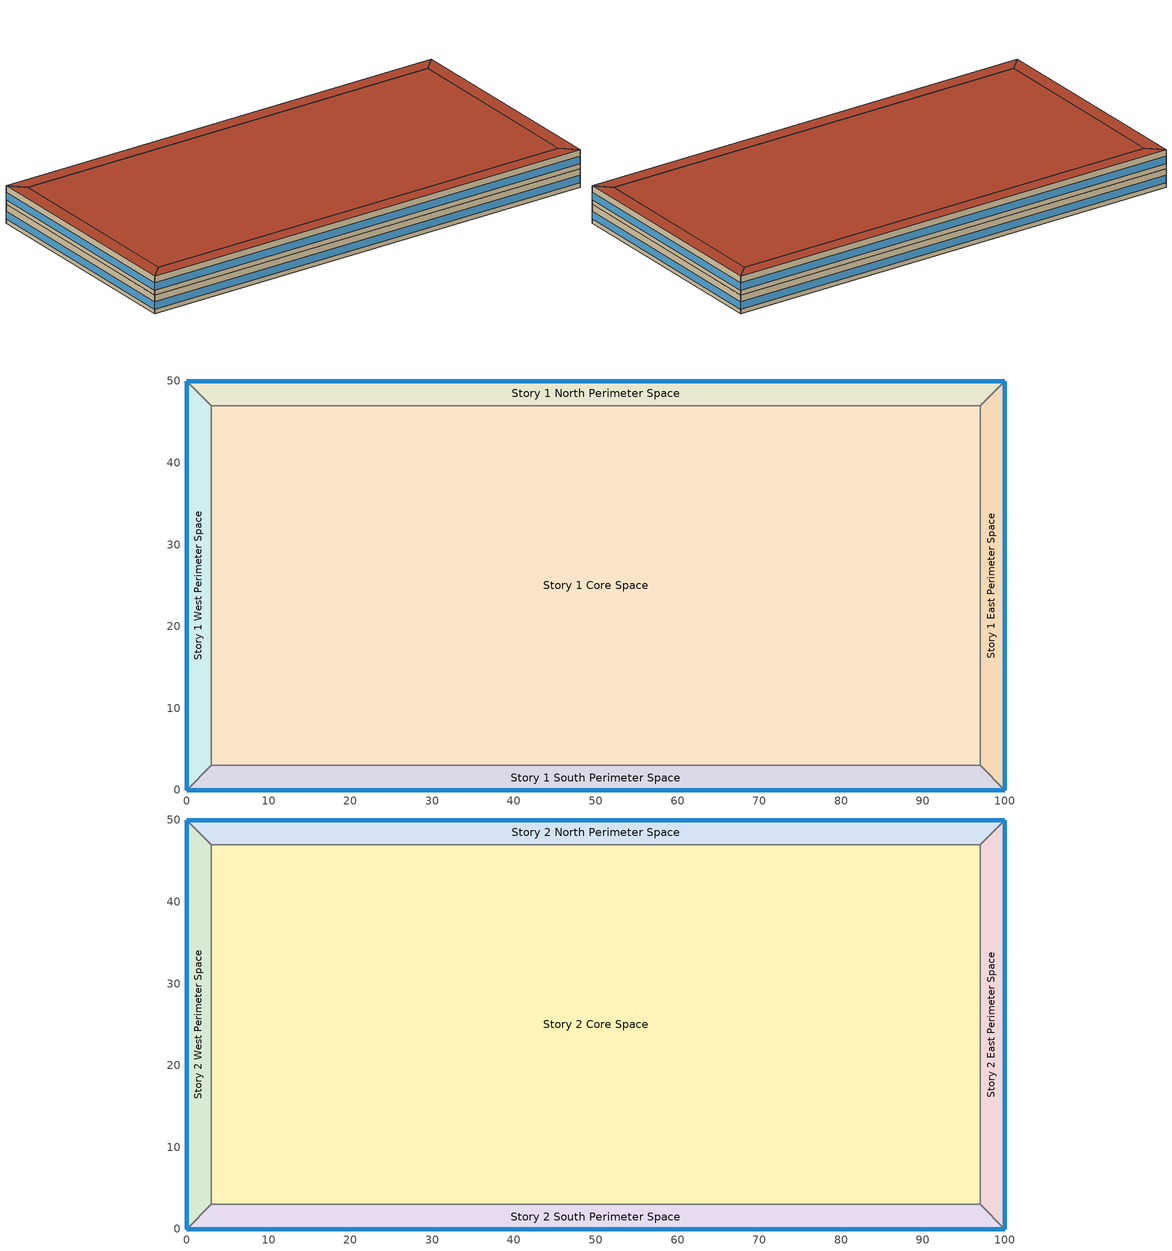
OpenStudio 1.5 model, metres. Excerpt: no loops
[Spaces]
Story 1 West Perimeter Space
 floor ground: 0,0 0,50 3,47 3,3 z0
 wall outside: 0,50 0,0 z0:4
 wall to Story 1 North Perimeter Space: 3,47 0,50 z0:4
 wall to Story 1 Core Space: 3,3 3,47 z0:4
 wall to Story 1 South Perimeter Space: 0,0 3,3 z0:4
 window: 0,49.97 0,0.03 z1:2.6
Story 1 North Perimeter Space
 floor ground: 0,50 100,50 97,47 3,47 z0
 wall outside: 100,50 0,50 z0:4
 wall to Story 1 East Perimeter Space: 97,47 100,50 z0:4
 wall to Story 1 Core Space: 3,47 97,47 z0:4
 window: 99.97,50 0.03,50 z1:2.6
Story 1 East Perimeter Space
 floor ground: 100,50 100,0 97,3 97,47 z0
 wall outside: 100,0 100,50 z0:4
 wall to Story 1 South Perimeter Space: 97,3 100,0 z0:4
 wall to Story 1 Core Space: 97,47 97,3 z0:4
 window: 100,0.03 100,49.97 z1:2.6
Story 1 South Perimeter Space
 floor ground: 100,0 0,0 3,3 97,3 z0
 wall outside: 0,0 100,0 z0:4
 wall to Story 1 Core Space: 97,3 3,3 z0:4
 window: 0.03,0 99.97,0 z1:2.6
Story 1 Core Space
 floor ground: 3,3 3,47 97,47 97,3 z0
Story 2 West Perimeter Space
 floor to Story 1 West Perimeter Space: 0,0 0,50 3,47 3,3 z4
 wall outside: 0,50 0,0 z4:8
 wall to Story 2 North Perimeter Space: 3,47 0,50 z4:8
 wall to Story 2 Core Space: 3,3 3,47 z4:8
 wall to Story 2 South Perimeter Space: 0,0 3,3 z4:8
 window: 0,49.97 0,0.03 z5:6.6
 roof outside: 3,3 3,47 0,50 0,0 z8
Story 2 North Perimeter Space
 floor to Story 1 North Perimeter Space: 0,50 100,50 97,47 3,47 z4
 wall outside: 100,50 0,50 z4:8
 wall to Story 2 East Perimeter Space: 97,47 100,50 z4:8
 wall to Story 2 Core Space: 3,47 97,47 z4:8
 window: 99.97,50 0.03,50 z5:6.6
 roof outside: 3,47 97,47 100,50 0,50 z8
Story 2 East Perimeter Space
 floor to Story 1 East Perimeter Space: 100,50 100,0 97,3 97,47 z4
 wall outside: 100,0 100,50 z4:8
 wall to Story 2 South Perimeter Space: 97,3 100,0 z4:8
 wall to Story 2 Core Space: 97,47 97,3 z4:8
 window: 100,0.03 100,49.97 z5:6.6
 roof outside: 97,47 97,3 100,0 100,50 z8
Story 2 South Perimeter Space
 floor to Story 1 South Perimeter Space: 100,0 0,0 3,3 97,3 z4
 wall outside: 0,0 100,0 z4:8
 wall to Story 2 Core Space: 97,3 3,3 z4:8
 window: 0.03,0 99.97,0 z5:6.6
 roof outside: 97,3 3,3 0,0 100,0 z8
Story 2 Core Space
 floor to Story 1 Core Space: 3,3 3,47 97,47 97,3 z4
 roof outside: 97,3 97,47 3,47 3,3 z8
[SizingPeriod:DesignDay] Barometric Pressure {Pa}=98934; Sky Clearness=0; Rain Indicator=0; Snow Indicator=0; Day of Month=21; Daylight Saving Time Indicator=0; Dry-Bulb Temperature Range Modifier Type=DefaultMultipliers
Name | Maximum Dry-Bulb Temperature {C} | Daily Dry-Bulb Temperature Range {deltaC} | Humidity Indicating Conditions at Maximum Dry-Bulb {BasedOnField A3} | Wind Speed {m/s} | Wind Direction {deg} | Month | Day Type | Humidity Indicating Type | Solar Model Indicator | ASHRAE Taub | ASHRAE Taud
Chicago Ohare Intl Ap Ann Clg .4% Condns Enth=>MDB | 31.4 | 10.5 | 79200 | 5.2 | 230 | 7 | SummerDesignDay | Enthalpy | ASHRAETau | 0.455 | 2.05
Chicago Ohare Intl Ap Ann Clg .4% Condns WB=>MDB | 31.2 | 10.5 | 25.5 | 5.2 | 230 | 7 | SummerDesignDay | Wetbulb | ASHRAETau | 0.455 | 2.05
Chicago Ohare Intl Ap Ann Clg .4% Condns DP=>MDB | 28.9 | 10.5 | 23.8 | 5.2 | 230 | 7 | SummerDesignDay | Dewpoint | ASHRAETau | 0.455 | 2.05
Chicago Ohare Intl Ap Ann Htg 99.6% Condns DB | -20 | 0 | -20 | 4.9 | 270 | 1 | WinterDesignDay | Wetbulb | ASHRAEClearSky
Chicago Ohare Intl Ap Ann Hum_n 99.6% Condns DP=>MCDB | -19.2 | 0 | -25.7 | 4.9 | 270 | 1 | WinterDesignDay | Dewpoint | ASHRAEClearSky
Chicago Ohare Intl Ap Ann Clg .4% Condns DB=>MWB | 33.3 | 10.5 | 23.7 | 5.2 | 230 | 7 | SummerDesignDay | Wetbulb | ASHRAETau | 0.455 | 2.05
Chicago Ohare Intl Ap Ann Htg Wind 99.6% Condns WS=>MCDB | -3.5 | 0 | -3.5 | 12.4 | 270 | 1 | WinterDesignDay | Wetbulb | ASHRAEClearSky
[Site]
Chicago Ohare Intl Ap_IL_USA Design_Conditions: Latitude {deg}=41.98; Longitude {deg}=-87.92; Time Zone {hr}=-6; Elevation {m}=201
[Building]
OS:Building 1: Space Type=Baseline Model Space Type; Default Construction Set=ASHRAE_189.1-2009_ClimateZone 4-5 (mdoff)_ConstSet
[ClimateZones]
Climate Zone Institution Name 1=ASHRAE; Climate Zone Document Name 1=ANSI/ASHRAE Standard 169; Climate Zone Document Year 1=2006; Climate Zone Institution Name 2=CEC; Climate Zone Document Name 2=California Climate Zone Descriptions; Climate Zone Document Year 2=1995
[Material]
Name | Roughness | Thickness | Conductivity | Density | Specific Heat | Thermal Absorptance | Solar Absorptance | Visible Absorptance
000_F08 Metal surface | Smooth | 0.0008 | 45.28 | 7824 | 500
000_F16 Acoustic tile | MediumSmooth | 0.0191 | 0.06 | 368 | 590
000_G01a 19mm gypsum board | MediumSmooth | 0.019 | 0.16 | 800 | 1090
000_G05 25mm wood | MediumSmooth | 0.0254 | 0.15 | 608 | 1630
000_I01 25mm insulation board | MediumRough | 0.0254 | 0.03 | 43 | 1210
000_M11 100mm lightweight concrete | MediumRough | 0.1016 | 0.53 | 1280 | 840
1/2IN Gypsum | Smooth | 0.0127 | 0.16 | 784.9 | 830 | 0.9 | 0.92 | 0.92
MAT-CC05 4 HW CONCRETE | Rough | 0.1016 | 1.311 | 2240 | 836.8 | 0.9 | 0.7 | 0.7
Metal Decking | MediumSmooth | 0.0015 | 45.006 | 7680 | 418.4 | 0.9 | 0.7 | 0.3
Roof Insulation [21] | MediumRough | 0.2105 | 0.049 | 265 | 836.8 | 0.9 | 0.7 | 0.7
Roof Membrane | VeryRough | 0.0095 | 0.16 | 1121.29 | 1460 | 0.9 | 0.7 | 0.7
Wall Insulation [39] | MediumRough | 0.1184 | 0.045 | 265 | 836.8 | 0.9 | 0.7 | 0.7
[Material:AirGap]
Name | Thermal Resistance
000_F04 Wall air space resistance | 0.15
000_F05 Ceiling air space resistance | 0.18
[Material:NoMass] Thermal Absorptance=0.9; Solar Absorptance=0.7
Name | Roughness | Thermal Resistance | Visible Absorptance
CP02 CARPET PAD | VeryRough | 0.2165 | 0.8
MAT-SHEATH | Rough | 0.3626 | 0.7
[WindowMaterial:Gas]
000_Air 13mm: Gas Type=Air; Thickness=0.0127
[WindowMaterial:Glazing] Optical Data Type=SpectralAverage; Thickness=0.003; Infrared Transmittance at Normal Incidence=0
Name | Solar Transmittance at Normal Incidence | Front Side Solar Reflectance at Normal Incidence | Back Side Solar Reflectance at Normal Incidence | Visible Transmittance at Normal Incidence | Front Side Visible Reflectance at Normal Incidence | Back Side Visible Reflectance at Normal Incidence | Front Side Infrared Hemispherical Emissivity | Back Side Infrared Hemispherical Emissivity | Conductivity | Dirt Correction Factor for Solar and Visible Transmittance | Solar Diffusing
000_Clear 3mm | 0.837 | 0.075 | 0.075 | 0.898 | 0.081 | 0.081 | 0.84 | 0.84 | 0.9
Theoretical Glass [207] | 0.3311 | 0.6189 | 0.6189 | 0.44 | 0.51 | 0.51 | 0.9 | 0.9 | 0.0133 | 1 | No
[Construction]
000_ExtSlabCarpet_4in_ClimateZone 1-8: MAT-CC05 4 HW CONCRETE, CP02 CARPET PAD
000_Exterior Door: 000_F08 Metal surface, 000_I01 25mm insulation board
000_Exterior Window: 000_Clear 3mm, 000_Air 13mm, 000_Clear 3mm
000_Interior Ceiling: 000_M11 100mm lightweight concrete, 000_F05 Ceiling air space resistance, 000_F16 Acoustic tile
000_Interior Door; 000_Interior Partition: 000_G05 25mm wood
000_Interior Floor: 000_F16 Acoustic tile, 000_F05 Ceiling air space resistance, 000_M11 100mm lightweight concrete
000_Interior Wall: 000_G01a 19mm gypsum board, 000_F04 Wall air space resistance, 000_G01a 19mm gypsum board
000_Interior Window: 000_Clear 3mm
ASHRAE_189.1-2009_ExtRoof_IEAD_ClimateZone 2-5: Roof Membrane, Roof Insulation [21], Metal Decking
ASHRAE_189.1-2009_ExtWall_SteelFrame_ClimateZone 4-8: MAT-SHEATH, Wall Insulation [39], 1/2IN Gypsum
ASHRAE_189.1-2009_ExtWindow_ClimateZone 4-5: Theoretical Glass [207]
[DefaultConstructionSet]
ASHRAE_189.1-2009_ClimateZone 4-5 (mdoff)_ConstSet: Default Exterior Surface Constructions=ASHRAE_189.1-2009_ClimateZone 4-5 (mdoff)_Exterior_DefSurfCons; Default Interior Surface Constructions=000_Interior_DefSurfCons; Default Ground Contact Surface Constructions=000_Ground_DefSurfCons; Default Exterior SubSurface Constructions=ASHRAE_189.1-2009_ClimateZone 4-5 (mdoff)_Exterior_DefSubCons; Default Interior SubSurface Constructions=000_Interior_DefSubCons; Interior Partition Construction=000_Interior Partition
[DefaultSubSurfaceConstructions] Glass Door Construction=000_Exterior Window; Skylight Construction=000_Exterior Window; Tubular Daylight Dome Construction=000_Interior Window; Tubular Daylight Diffuser Construction=000_Interior Window
Name | Fixed Window Construction | Operable Window Construction | Door Construction
000_Interior_DefSubCons | 000_Interior Window | 000_Interior Window | 000_Interior Door
ASHRAE_189.1-2009_ClimateZone 4-5 (mdoff)_Exterior_DefSubCons | ASHRAE_189.1-2009_ExtWindow_ClimateZone 4-5 | ASHRAE_189.1-2009_ExtWindow_ClimateZone 4-5 | 000_Exterior Door
[DefaultSurfaceConstructions]
Name | Floor Construction | Wall Construction | Roof Ceiling Construction
000_Ground_DefSurfCons | 000_ExtSlabCarpet_4in_ClimateZone 1-8 | 000_ExtSlabCarpet_4in_ClimateZone 1-8 | 000_ExtSlabCarpet_4in_ClimateZone 1-8
000_Interior_DefSurfCons | 000_Interior Floor | 000_Interior Wall | 000_Interior Ceiling
ASHRAE_189.1-2009_ClimateZone 4-5 (mdoff)_Exterior_DefSurfCons | 000_ExtSlabCarpet_4in_ClimateZone 1-8 | ASHRAE_189.1-2009_ExtWall_SteelFrame_ClimateZone 4-8 | ASHRAE_189.1-2009_ExtRoof_IEAD_ClimateZone 2-5
[BuildingStory] Nominal Floor to Floor Height {m}=4
Name | Nominal Z Coordinate {m}
Story 1 | 0
Story 2 | 4
[Space]
Name | Building Story | Thermal Zone
Story 1 West Perimeter Space | Story 1 | Thermal Zone 3
Story 1 North Perimeter Space | Story 1 | Thermal Zone 7
Story 1 East Perimeter Space | Story 1 | Thermal Zone 2
Story 1 South Perimeter Space | Story 1 | Thermal Zone 9
Story 1 Core Space | Story 1 | Thermal Zone 10
Story 2 West Perimeter Space | Story 2 | Thermal Zone 6
Story 2 North Perimeter Space | Story 2 | Thermal Zone 5
Story 2 East Perimeter Space | Story 2 | Thermal Zone 4
Story 2 South Perimeter Space | Story 2 | Thermal Zone 1
Story 2 Core Space | Story 2 | Thermal Zone 8
[ThermalZone] Thermostat=Thermostat Setpoint Dual Setpoint 1; Use Ideal Air Loads=No
Thermal Zone 1; Thermal Zone 2; Thermal Zone 3; Thermal Zone 4; Thermal Zone 5; Thermal Zone 6; Thermal Zone 7; Thermal Zone 8; Thermal Zone 9; Thermal Zone 10
[AvailabilityManager:Scheduled] Schedule=Always On Discrete
Availability Manager Scheduled 2; Availability Manager Scheduled 4; Availability Manager Scheduled 1; Availability Manager Scheduled 5; Availability Manager Scheduled 7; Availability Manager Scheduled 3; Availability Manager Scheduled 6; Availability Manager Scheduled 8; Availability Manager Scheduled 10; Availability Manager Scheduled 9
[ThermostatSetpoint:DualSetpoint]
Thermostat Setpoint Dual Setpoint 1: Heating Setpoint Temperature Schedule=Heating Sch; Cooling Setpoint Temperature Schedule=Cooling Sch
[SpaceType]
Baseline Model Space Type: Default Schedule Set=Baseline Model Schedule Set; Design Specification Outdoor Air Object=Baseline Model OA
[DefaultScheduleSet]
Baseline Model Schedule Set: Number of People Schedule=Baseline Model People Lights and Equipment Schedule; People Activity Level Schedule=Baseline Model People Activity Schedule; Lighting Schedule=Baseline Model People Lights and Equipment Schedule; Electric Equipment Schedule=Baseline Model People Lights and Equipment Schedule; Infiltration Schedule=Baseline Model Infiltration Schedule
[DesignSpecification:OutdoorAir]
Baseline Model OA: Outdoor Air Method=Sum; Outdoor Air Flow per Person {m3/s-person}=0.00943895
[SpaceInfiltration:DesignFlowRate]
Baseline Model Infiltration: Space or SpaceType=Baseline Model Space Type; Design Flow Rate Calculation Method=Flow/ExteriorArea; Flow per Exterior Surface Area {m3/s-m2}=0.0003048
[People:Definition]
Baseline Model People Definition: Number of People Calculation Method=People/Area; People per Space Floor Area {person/m2}=0.0538196; Fraction Radiant=0.3
[People]
Baseline Model People: People Definition=Baseline Model People Definition; Space or SpaceType=Baseline Model Space Type
[Lights:Definition]
Baseline Model Lights Definition: Design Level Calculation Method=Watts/Area; Watts per Space Floor Area {W/m2}=10.7639
[Lights]
Baseline Model Lights: Lights Definition=Baseline Model Lights Definition; Space or SpaceType=Baseline Model Space Type
[ElectricEquipment:Definition]
Baseline Model Electric Equipment Definition: Design Level Calculation Method=Watts/Area; Watts per Space Floor Area {W/m2}=10.7639
[ElectricEquipment]
Baseline Model Electric Equipment: Electric Equipment Definition=Baseline Model Electric Equipment Definition; Space or SpaceType=Baseline Model Space Type
[Schedule:Constant]
Always On Discrete: Value=1
[Schedule:Ruleset]
Name | Default Day Schedule | Summer Design Day Schedule | Winter Design Day Schedule
Cooling Sch | Cooling Sch Default
Heating Sch | Heating Sch Default
Baseline Model Infiltration Schedule | Baseline Model Infiltration Schedule Schedule All Days | Baseline Model Infiltration Schedule Summer Design Day | Baseline Model Infiltration Schedule Winter Design Day
Baseline Model People Lights and Equipment Schedule | Baseline Model People Lights and Equipment Schedule Schedule Week Day | Baseline Model People Lights and Equipment Schedule Summer Design Day | Baseline Model People Lights and Equipment Schedule Winter Design Day
Baseline Model People Activity Schedule | Baseline Model People Activity Schedule Default
[Schedule:Day]
Cooling Sch Default: 24, 0, 28
Heating Sch Default: 24, 0, 24
Baseline Model Infiltration Schedule Schedule All Days: 6, 0, 1, 22, 0, 0.25, 24, 0, 1
Baseline Model Infiltration Schedule Winter Design Day; Baseline Model Infiltration Schedule Summer Design Day; Baseline Model People Lights and Equipment Schedule Summer Design Day: 24, 0, 1
Baseline Model People Lights and Equipment Schedule Schedule Week Day: 6, 0, 0, 7, 0, 0.1, 8, 0, 0.2, 12, 0, 0.95, 13, 0, 0.5, 17, 0, 0.95, 18, 0, 0.7, 20, 0, 0.4, 22, 0, 0.1, 24, 0, 0.05
Baseline Model People Lights and Equipment Schedule Winter Design Day; Baseline Model People Lights and Equipment Schedule Schedule Sunday: 24, 0, 0
Baseline Model People Lights and Equipment Schedule Saturday: 6, 0, 0, 8, 0, 0.1, 14, 0, 0.5, 17, 0, 0.1, 24, 0, 0
Baseline Model People Activity Schedule Default: 24, 0, 120
[Schedule:Rule] Schedule Ruleset=Baseline Model People Lights and Equipment Schedule
Name | Rule Order | Day Schedule | Apply Saturday | Apply Sunday
Baseline Model People Lights and Equipment Schedule Saturday Rule | 1 | Baseline Model People Lights and Equipment Schedule Saturday | Yes
Baseline Model People Lights and Equipment Schedule Sunday Rule | 0 | Baseline Model People Lights and Equipment Schedule Schedule Sunday |  | Yes
